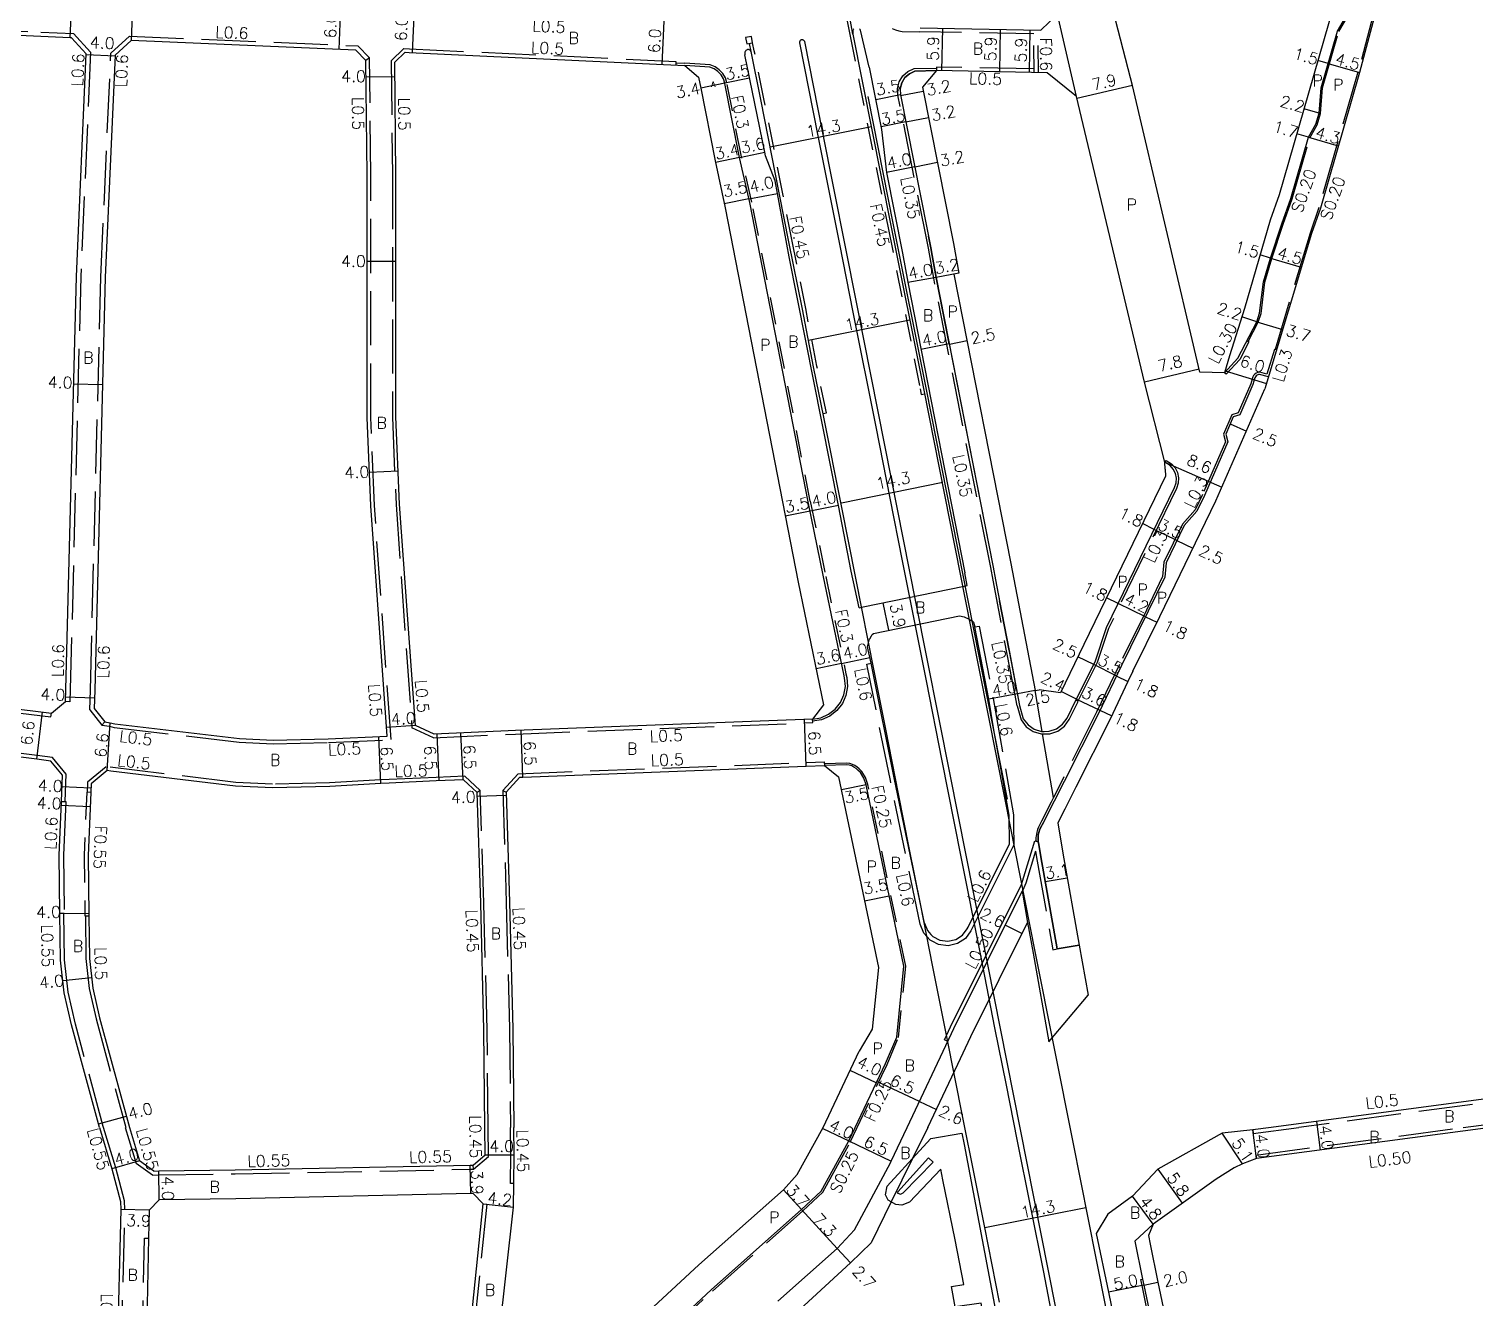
# Model space of a CAD drawing. Header units: metres. Extents: x -1600 to -800, y -109200 to -108599.
# Drawn here: x -1260 to -1059.8, y -108869.9 to -108694.3 of the extents above; entities that cross this region are included whole.
import ezdxf

# ---------------------------------------------------------------- set-up
doc = ezdxf.new("R2010")
doc.units = ezdxf.units.M
doc.header["$LTSCALE"] = 2.5
doc.linetypes.add('22320', pattern=[2.5, 1.5, -1])
doc.linetypes.add('22330', pattern=[4, 3, -1])
for name, color, linetype in [('2101000', 7, 'Continuous'), ('2101001', 1, 'Continuous'), ('2102000', 4, 'Continuous'), ('2102001', 191, 'Continuous'), ('2211000', 50, 'Continuous'), ('2213000', 3, 'Continuous'), ('2213001', 7, 'Continuous'), ('2226000', 40, 'Continuous'), ('2227000', 1, 'Continuous'), ('2232000', 120, '22320'), ('2233000', 120, '22330'), ('2233001', 7, 'Continuous'), ('2233300', 150, '22330'), ('2235000', 4, 'Continuous'), ('6131000', 11, 'Continuous'), ('9107000', 4, 'Continuous'), ('9201100', 215, 'Continuous'), ('9201101', 7, 'Continuous'), ('9201500', 222, 'Continuous'), ('9201501', 7, 'Continuous'), ('9202100', 82, 'Continuous'), ('9202101', 7, 'Continuous'), ('9202200', 82, 'Continuous'), ('9203500', 155, 'Continuous'), ('9203501', 7, 'Continuous')]:
    doc.layers.add(name, color=color, linetype=linetype)
doc.styles.add('Dm_Anotation', font='txt.shx', dxfattribs={"bigfont": 'pscdm.shx'})

msp = doc.modelspace()

# ---------------------------------------------------------------- linework, layer by layer
at = {"layer": '2101000'}
for points in [[(-1070.04, -108681.29), (-1073.4, -108691.31), (-1075.8, -108700.31), (-1081.2, -108719.05)], [(-1079.4, -108691.14), (-1086.92, -108717.22), (-1088.15, -108720.72), (-1091.7, -108732.94)], [(-1254.07, -108695.49), (-1254.26, -108695.48), (-1258.34, -108695.31), (-1297.61, -108693.51)], [(-1136.62, -108694.09), (-1119.9, -108694.42), (-1117.59, -108692.2), (-1117.58, -108691.6)], [(-1107.22, -108702.07), (-1107.47, -108701.03), (-1109.88, -108691.75)], [(-1254.93, -108787.38), (-1254.86, -108785.68), (-1253.41, -108728.51), (-1252.05, -108697.7), (-1254.07, -108695.49)], [(-1145.8, -108694.25), (-1145.84, -108694.31), (-1145.89, -108694.37), (-1145.92, -108694.45), (-1145.93, -108694.53), (-1145.94, -108694.6), (-1145.9, -108694.96), (-1140.64, -108721.46), (-1136.14, -108744.01), (-1129.58, -108777.19), (-1124.89, -108800.92), (-1120.67, -108822.19), (-1115.48, -108848.38), (-1112.29, -108864.4), (-1107.76, -108887.17)], [(-1143.66, -108699.54), (-1144.87, -108694.43), (-1144.92, -108694.34), (-1145, -108694.24)], [(-1214.71, -108697.19), (-1245.84, -108695.85), (-1248.05, -108697.87), (-1249.41, -108728.65), (-1250.87, -108785.81), (-1250.97, -108788.32)], [(-1213.32, -108698.62), (-1214.71, -108697.19)], [(-1209.32, -108698.87), (-1207.88, -108697.48)], [(-1207.88, -108697.48), (-1207.32, -108697.5), (-1169.19, -108699.31)], [(-1125.62, -108870.53), (-1127.67, -108860.18), (-1129.09, -108852.97), (-1130.7, -108844.95), (-1132.92, -108833.79), (-1134.85, -108824.07), (-1136.57, -108815.37), (-1138.11, -108807.64), (-1139.61, -108800.14), (-1141.37, -108791.21), (-1142.97, -108783.1), (-1145.5, -108770.29), (-1147.48, -108760.27), (-1149.94, -108748.01), (-1151.35, -108741.03), (-1152.9, -108733.04), (-1154.76, -108723.71), (-1156.06, -108717.17), (-1158.68, -108704.01), (-1160.01, -108697.4), (-1160.03, -108697.36), (-1160.05, -108697.32), (-1160.07, -108697.29), (-1160.11, -108697.25), (-1160.15, -108697.21), (-1160.21, -108697.17), (-1160.27, -108697.14), (-1160.35, -108697.12), (-1160.42, -108697.12), (-1160.5, -108697.12), (-1160.57, -108697.14), (-1160.66, -108697.18), (-1160.73, -108697.24), (-1160.8, -108697.32), (-1160.84, -108697.4), (-1160.87, -108697.5), (-1160.87, -108697.6), (-1160.88, -108697.84)], [(-1210.38, -108792.16), (-1212.65, -108760.27), (-1213.17, -108748.06), (-1213.17, -108714.48), (-1213.32, -108698.62)], [(-1206.48, -108790.67), (-1208.66, -108760.04), (-1209.17, -108747.97), (-1209.17, -108714.46), (-1209.32, -108698.87)], [(-1169.19, -108699.31), (-1167.29, -108700.93), (-1166.97, -108702.46), (-1165, -108712.52)], [(-1158, -108711.83), (-1158.1, -108711.32), (-1160.88, -108697.84)], [(-1143.66, -108699.54), (-1141.95, -108708.16)], [(-1134.35, -108700.03), (-1136.27, -108702.33)], [(-1105.56, -108743.16), (-1114.97, -108703.6), (-1119.02, -108700.34), (-1134.35, -108700.03)], [(-1136.27, -108702.33), (-1131.97, -108723.96), (-1131.24, -108728.06)], [(-1093.77, -108739.49), (-1094.48, -108741.85), (-1097.88, -108741.75), (-1107.22, -108702.07)], [(-1141.95, -108708.16), (-1141.27, -108714.11)], [(-1165, -108712.52), (-1163.61, -108719), (-1153.5, -108770.82), (-1149.96, -108787.82), (-1151.5, -108789.79)], [(-1154.74, -108725.82), (-1156.67, -108715.3), (-1158, -108711.83)], [(-1141.27, -108714.11), (-1139.04, -108725.29), (-1138.32, -108729.32)], [(-1081.2, -108719.05), (-1082.44, -108722.57), (-1088.88, -108744.09)], [(-1147.91, -108760.23), (-1154.74, -108725.82)], [(-1138.32, -108729.32), (-1130.41, -108769.53)], [(-1131.24, -108728.06), (-1131.92, -108728.2)], [(-1131.92, -108728.2), (-1124.03, -108768.28)], [(-1091.7, -108732.94), (-1093.77, -108739.49)], [(-1102.71, -108754.25), (-1105.56, -108743.16)], [(-1103.44, -108775.6), (-1095.66, -108759.57), (-1088.88, -108744.09)], [(-1102.67, -108755.22), (-1102.63, -108756.19), (-1113.94, -108779.47), (-1117.17, -108786.14), (-1120.15, -108785.75)], [(-1102.67, -108755.22), (-1102.71, -108754.25)], [(-1145.06, -108774.38), (-1146.15, -108769.34), (-1147.91, -108760.23)], [(-1130.08, -108771.31), (-1130.41, -108769.53)], [(-1124.03, -108768.28), (-1120.69, -108785.85), (-1120.15, -108785.75)], [(-1107.18, -108783.17), (-1103.44, -108775.6)], [(-1126.39, -108791.29), (-1127.08, -108787.04), (-1129.02, -108777.04)], [(-1143.25, -108782.76), (-1143.4, -108782.06), (-1143.89, -108779.79)], [(-1300.8, -108783.54), (-1256.87, -108788.96), (-1254.93, -108787.38)], [(-1140.14, -108798.18), (-1143.25, -108782.76)], [(-1107.18, -108783.17), (-1107.84, -108784.58)], [(-1107.84, -108784.58), (-1110.3, -108789.81)], [(-1250.97, -108788.32), (-1249.45, -108790.18)], [(-1255.48, -108801.19), (-1255.34, -108797.57), (-1256.97, -108795.6), (-1258.9, -108795.36), (-1300.3, -108790.15), (-1301.11, -108790.05)], [(-1249.45, -108790.18), (-1248.75, -108790.3), (-1248.07, -108790.46), (-1230.84, -108792.48), (-1226.18, -108792.7), (-1218.55, -108792.52), (-1210.38, -108792.16)], [(-1203.89, -108791.87), (-1206.48, -108790.67)], [(-1151.5, -108789.79), (-1192.63, -108791.37), (-1203.89, -108791.87)], [(-1110.3, -108789.81), (-1115.07, -108799.24), (-1116.59, -108802.25), (-1117.55, -108804.15)], [(-1248.62, -108796.99), (-1249.13, -108796.92), (-1251.38, -108798.76), (-1251.43, -108799.95), (-1251.78, -108808.69), (-1251.67, -108817.03)], [(-1199.84, -108798.19), (-1203.6, -108798.36), (-1210.09, -108798.65), (-1211.27, -108798.71), (-1218.33, -108799.12), (-1226.26, -108799.3), (-1231.38, -108799.06), (-1248.62, -108796.99)], [(-1192.03, -108797.85), (-1191.59, -108797.83), (-1152.37, -108796.33), (-1149.86, -108796.23)], [(-1149.86, -108796.23), (-1147.89, -108797.77), (-1142.39, -108824.19), (-1143.25, -108832.7), (-1145.03, -108835.78)], [(-1197.93, -108799.96), (-1199.84, -108798.19)], [(-1192.03, -108797.85), (-1193.93, -108799.9)], [(-1136.01, -108818.05), (-1140.14, -108798.18)], [(-1255.68, -108816.7), (-1255.78, -108808.63), (-1255.48, -108801.19)], [(-1196.85, -108846.33), (-1197.01, -108832.82), (-1197.44, -108815.27), (-1197.93, -108799.96)], [(-1193.93, -108799.9), (-1193.44, -108815.16), (-1193.01, -108832.72), (-1192.85, -108846.33)], [(-1117.55, -108804.15), (-1116.84, -108808.35), (-1114.58, -108821.08)], [(-1250.21, -108846.32), (-1254.08, -108832.14), (-1255.1, -108827.69), (-1255.6, -108823.18), (-1255.68, -108816.7)], [(-1251.67, -108817.03), (-1251.6, -108822.93), (-1251.15, -108827.03), (-1250.2, -108831.17), (-1246.07, -108846.32)], [(-1136.01, -108818.05), (-1135.59, -108819.08), (-1135.13, -108819.6)], [(-1150.01, -108846.33), (-1145.03, -108835.78)], [(-1135.53, -108846.33), (-1131.39, -108837.55)], [(-996.14, -108837.4), (-1041.64, -108840.62), (-1044.83, -108840.88), (-1050.09, -108841.29), (-1050.29, -108841.32), (-1087.99, -108846.33)], [(-1250.21, -108846.32), (-1248.5, -108852.05), (-1247.31, -108856.58), (-1247.24, -108857.68), (-1247.76, -108877.71), (-1247.8, -108879.3)], [(-1246.07, -108846.32), (-1244.65, -108850.97)], [(-1198.48, -108851.56), (-1196.8, -108850.14), (-1196.85, -108846.33)], [(-1195.86, -108884.05), (-1195.83, -108883.81), (-1192.91, -108857.34), (-1192.86, -108854.08), (-1192.8, -108850.1), (-1192.85, -108846.33)], [(-1195.86, -108884.05), (-1192.41, -108882.94), (-1183.25, -108879.62), (-1181.4, -108878.05), (-1180.56, -108877.3), (-1174.74, -108872.31), (-1167.25, -108865.36), (-1155.52, -108854.96), (-1153.62, -108852.82), (-1150.01, -108846.33)], [(-1135.53, -108846.33), (-1137.64, -108850.62)], [(-1087.99, -108846.33), (-1090.56, -108846.67), (-1094.81, -108847.14), (-1103.68, -108852.11), (-1107.21, -108855.86), (-1110.62, -108858.32)], [(-1057.65, -108846.33), (-1090.03, -108850.63), (-1091.97, -108851.38), (-1093.12, -108851.91), (-1095.61, -108853.48), (-1104.33, -108859.7)], [(-1242.7, -108852.37), (-1242, -108852.33), (-1231.41, -108852.21), (-1198.91, -108851.57), (-1198.48, -108851.56)], [(-1140.6, -108856.63), (-1143.39, -108862.28), (-1146.25, -108865.05), (-1158.54, -108876.35), (-1165.03, -108882.73), (-1168.07, -108885.6)], [(-1110.62, -108858.32), (-1112.22, -108861), (-1110.54, -108869.14), (-1105.91, -108891.64), (-1106.62, -108891.84)], [(-1104.97, -108861.27), (-1104.75, -108862.49), (-1103.68, -108867.74), (-1098.99, -108890.09)]]:
    msp.add_lwpolyline(points, dxfattribs=at)
at = {"layer": '2101000', "flags": 128}
for points in [[(-1114.58, -108821.08), (-1113.35, -108828.01)], [(-1242.7, -108852.37), (-1244.65, -108850.97)], [(-1104.33, -108859.7), (-1104.97, -108861.27)]]:
    msp.add_lwpolyline(points, dxfattribs=at)
at = {"layer": '2101000'}
msp.add_lwpolyline([(-1199.8, -108885.79), (-1199.81, -108883.41), (-1197.09, -108856.89), (-1198.49, -108855.46), (-1198.82, -108855.47), (-1231.34, -108856.21), (-1241.95, -108856.33), (-1243.34, -108857.77), (-1243.42, -108861.67), (-1243.76, -108877.8), (-1243.81, -108879.93), (-1240.8, -108880.41), (-1236.13, -108880.98), (-1227.68, -108882.1), (-1222.95, -108882.74), (-1203.13, -108885.34)], close=True, dxfattribs=at)
at = {"layer": '2101001'}
for points in [[(-1135.13, -108819.6), (-1134.85, -108819.91), (-1133.87, -108820.42), (-1132.76, -108820.56), (-1131.68, -108820.32), (-1130.75, -108819.71), (-1130.09, -108818.82), (-1129.97, -108818.58), (-1124.24, -108807.07), (-1124.29, -108803.1), (-1125.37, -108796.8), (-1126.39, -108791.29)], [(-1131.39, -108837.55), (-1129.6, -108833.75), (-1121.73, -108817.96), (-1120.98, -108822.21)], [(-1118.8, -108834.47), (-1113.35, -108828.01)], [(-1137.64, -108850.62), (-1140.6, -108856.63)]]:
    msp.add_lwpolyline(points, dxfattribs=at)
at = {"layer": '2101001', "flags": 128}
msp.add_lwpolyline([(-1120.98, -108822.21), (-1118.8, -108834.47)], dxfattribs=at)
at = {"layer": '2102000'}
for points in [[(-1130.49, -108771.39), (-1130.08, -108771.31)], [(-1145.06, -108774.38), (-1144.5, -108774.27)], [(-1129.52, -108776.13), (-1129.38, -108776.2), (-1129.23, -108776.39), (-1129.02, -108777.04)], [(-1143.89, -108779.79), (-1143.6, -108778.7), (-1143.59, -108778.69)]]:
    msp.add_lwpolyline(points, dxfattribs=at)
at = {"layer": '2102001'}
for points in [[(-1144.5, -108774.27), (-1130.49, -108771.39)], [(-1143.04, -108777.95), (-1131.16, -108775.51)], [(-1131.16, -108775.51), (-1130.49, -108775.64), (-1129.83, -108775.97), (-1129.52, -108776.13)], [(-1143.59, -108778.69), (-1143.36, -108778.28), (-1143.25, -108778.07), (-1143.04, -108777.95)]]:
    msp.add_lwpolyline(points, dxfattribs=at)
at = {"layer": '2211000'}
for points in [[(-1128.16, -108870.65), (-1131.74, -108871.18), (-1132.26, -108868.35), (-1130.57, -108868.07), (-1131.76, -108861.87), (-1133.44, -108853.58), (-1133.74, -108852.09), (-1138.08, -108856.65), (-1139.15, -108857.1), (-1139.97, -108856.97), (-1141.01, -108856.41), (-1141.41, -108855.64), (-1141.15, -108854.47), (-1136.69, -108849.58), (-1135.13, -108847.85), (-1130.85, -108847.13), (-1130.52, -108848.69), (-1126.45, -108870.18), (-1123.43, -108886.44), (-1125.43, -108886.8)], [(-1134.78, -108851.11), (-1135.44, -108850.52), (-1139.68, -108855.23), (-1139.79, -108855.37), (-1139.48, -108855.52), (-1139.33, -108855.55), (-1138.94, -108855.39)]]:
    msp.add_lwpolyline(points, close=True, dxfattribs=at)
at = {"layer": '2213000'}
for points in [[(-1094.48, -108741.85), (-1092.62, -108739.83), (-1089.98, -108734.79), (-1089.61, -108733.6), (-1089.07, -108729.26), (-1088.11, -108725.97), (-1086.53, -108721.23), (-1085.3, -108717.74), (-1082.85, -108709.23), (-1081.81, -108707.43), (-1081.38, -108705.93), (-1081.08, -108702.39), (-1078.83, -108694.55), (-1077.2, -108691.8)], [(-1151.5, -108789.79), (-1150.35, -108789.6), (-1149.27, -108789.13), (-1148.35, -108788.42), (-1147.63, -108787.49), (-1147.16, -108786.42), (-1146.96, -108785.27), (-1147.06, -108784.1), (-1147.17, -108783.57), (-1149.97, -108770.11), (-1152.1, -108759.71), (-1160.19, -108718.3), (-1161.63, -108712.05), (-1161.68, -108711.81), (-1163.64, -108701.79), (-1163.65, -108701.76), (-1163.84, -108701.15), (-1164.17, -108700.6), (-1164.61, -108700.14), (-1165.13, -108699.78), (-1165.73, -108699.54), (-1169.19, -108699.31)], [(-1088.39, -108742.44), (-1089.61, -108742.1), (-1089.78, -108742.11), (-1089.94, -108742.17), (-1090.08, -108742.27), (-1090.18, -108742.41), (-1090.25, -108742.56), (-1090.53, -108743.49), (-1092.36, -108747.66), (-1093.25, -108747.95), (-1094.3, -108750.37), (-1094, -108751.42), (-1097.25, -108758.84), (-1098.3, -108761.01), (-1100.04, -108762.99), (-1102.55, -108768.16), (-1102.75, -108770.17), (-1105.02, -108774.84), (-1108.75, -108782.39), (-1111.91, -108789), (-1116.68, -108798.42), (-1118.06, -108801.16), (-1118.2, -108801.43), (-1119.54, -108804.09), (-1119.93, -108804.87), (-1120.07, -108805.18), (-1120.18, -108805.51), (-1120.25, -108805.84), (-1120.28, -108806.19), (-1120.28, -108806.53), (-1120.25, -108806.79), (-1120.24, -108806.87), (-1119.89, -108808.88), (-1117.63, -108821.62), (-1114.58, -108821.08)], [(-1115.04, -108787.2), (-1112.37, -108781.85), (-1110.81, -108777.14), (-1101.38, -108757.73), (-1101.17, -108757.1), (-1101.13, -108756.43), (-1101.26, -108755.78), (-1101.56, -108755.19), (-1102, -108754.69), (-1102.71, -108754.25)], [(-1145.77, -108796.44), (-1146.08, -108796.29), (-1146.41, -108796.19), (-1146.75, -108796.13), (-1149.86, -108796.23)], [(-1145.22, -108796.85), (-1145.48, -108796.63), (-1145.77, -108796.44)], [(-1145.59, -108846.33), (-1141.42, -108837.48), (-1139.84, -108833.81), (-1138.85, -108824), (-1144.08, -108798.88), (-1144.38, -108797.99), (-1144.88, -108797.19), (-1145.22, -108796.85)], [(-1138.4, -108846.33), (-1132.27, -108833.32)], [(-1156.31, -108870.36), (-1148.09, -108863.07), (-1145.67, -108860.5), (-1140.73, -108851.24), (-1140.61, -108851), (-1138.4, -108846.33)], [(-1150.29, -108855.13), (-1146.51, -108848.27), (-1145.59, -108846.33)], [(-1104.33, -108859.7), (-1106.87, -108862.08), (-1105.81, -108867.32), (-1105.64, -108868.15), (-1100.89, -108890.74), (-1100.14, -108894.31), (-1099.88, -108894.82), (-1099.59, -108895.23), (-1099.18, -108895.57), (-1098.49, -108895.92), (-1097.48, -108896.25), (-1096.51, -108896.46), (-1096, -108896.52), (-1095.12, -108896.41), (-1094, -108896.28)]]:
    msp.add_lwpolyline(points, dxfattribs=at)
at = {"layer": '2213001'}
for points in [[(-1132.27, -108833.32), (-1131.94, -108832.62), (-1122.48, -108813.63)], [(-1122.48, -108813.63), (-1121.73, -108817.96)]]:
    msp.add_lwpolyline(points, dxfattribs=at)
at = {"layer": '2226000'}
msp.add_lwpolyline([(-1110.75, -108906.91), (-1120.85, -108855.92), (-1125.46, -108832.63), (-1128.07, -108819.58), (-1132.45, -108797.46), (-1137.21, -108773.55), (-1141.46, -108752.13), (-1145.38, -108732.31), (-1150.13, -108708.4), (-1152.59, -108696), (-1152.61, -108695.96), (-1152.64, -108695.91), (-1152.69, -108695.86), (-1152.73, -108695.82), (-1152.78, -108695.8), (-1152.83, -108695.77), (-1152.9, -108695.76), (-1152.95, -108695.76), (-1153, -108695.76), (-1153.06, -108695.78), (-1153.1, -108695.8), (-1153.15, -108695.83), (-1153.21, -108695.88), (-1153.21, -108695.88), (-1153.25, -108695.93), (-1153.28, -108695.99), (-1153.3, -108696.05), (-1153.3, -108696.12), (-1153.3, -108696.17), (-1150.75, -108709.04), (-1147.77, -108724.05), (-1145.91, -108733.47), (-1142.74, -108749.35), (-1140.79, -108759.21), (-1139.09, -108767.9), (-1135.78, -108784.52), (-1133.59, -108795.56), (-1131, -108808.65), (-1128.24, -108822.53), (-1126.3, -108832.54), (-1124.68, -108840.48), (-1123.21, -108847.99), (-1121.32, -108857.4), (-1119.54, -108866.38), (-1118.14, -108873.59)], dxfattribs=at)
at = {"layer": '2227000'}
for points in [[(-1139.37, -108702.53), (-1139.16, -108701.72), (-1138.73, -108701), (-1138.1, -108700.45), (-1137.34, -108700.1), (-1134.35, -108700.03)], [(-1135.62, -108722.01), (-1135.11, -108724.55), (-1134.92, -108725.61)], [(-1132.57, -108737.87), (-1134.37, -108728.68), (-1134.92, -108725.61), (-1135.11, -108724.55), (-1135.43, -108722.96)], [(-1124.29, -108780.29), (-1125.6, -108773.43)], [(-1182.31, -108883.51), (-1179.01, -108880.88), (-1178.09, -108880.06), (-1172.27, -108875.06), (-1165.54, -108868.8), (-1153.02, -108857.69), (-1150.29, -108855.13)]]:
    msp.add_lwpolyline(points, dxfattribs=at)
at = {"layer": '2232000'}
for points in [[(-1145.9, -108694.96), (-1146.39, -108692.4), (-1146.84, -108692.49), (-1146.35, -108695.05), (-1141.09, -108721.55), (-1136.59, -108744.1), (-1136.44, -108744.85), (-1135.99, -108744.77)], [(-1120.84, -108700.3), (-1120.89, -108694.4)], [(-1120.24, -108700.32), (-1120.29, -108694.41)], [(-1160.01, -108697.4), (-1160.25, -108696.27)], [(-1150.04, -108747.5), (-1149.59, -108747.41), (-1150.9, -108740.94), (-1152.45, -108732.96), (-1154.31, -108723.62), (-1155.61, -108717.08), (-1158.23, -108703.92), (-1159.56, -108697.31), (-1159.79, -108696.18)], [(-1170.42, -108698.95), (-1169.17, -108699.01)], [(-1151.81, -108759.65), (-1159.89, -108718.24), (-1161.33, -108711.98), (-1161.38, -108711.75), (-1163.35, -108701.73), (-1163.35, -108701.7), (-1163.57, -108701.03), (-1163.93, -108700.42), (-1164.41, -108699.91), (-1164.99, -108699.51), (-1165.66, -108699.25), (-1169.17, -108699.01)], [(-1151.81, -108759.65), (-1149.68, -108770.05), (-1146.87, -108783.51), (-1146.76, -108784.06), (-1146.66, -108785.28), (-1146.87, -108786.51), (-1147.37, -108787.65), (-1148.14, -108788.63), (-1149.12, -108789.39), (-1150.26, -108789.89), (-1151.49, -108790.09)], [(-1145.66, -108796.21), (-1145.99, -108796.06), (-1146.35, -108795.95), (-1146.73, -108795.88), (-1149.87, -108795.98)], [(-1141.19, -108837.59), (-1139.6, -108833.87), (-1138.6, -108823.99), (-1143.84, -108798.83), (-1144.15, -108797.88), (-1144.68, -108797.03), (-1145.04, -108796.68), (-1145.33, -108796.43), (-1145.66, -108796.21)], [(-1251.43, -108799.95), (-1251.98, -108799.93), (-1252.33, -108808.68), (-1252.22, -108817.04), (-1251.67, -108817.03)], [(-1145.31, -108846.33), (-1141.19, -108837.59)]]:
    msp.add_lwpolyline(points, dxfattribs=at)
at = {"layer": '2233000'}
for points in [[(-1297.58, -108692.91), (-1258.31, -108694.71), (-1253.79, -108694.9)], [(-1253.79, -108694.9), (-1251.44, -108697.48), (-1252.81, -108728.53), (-1254.26, -108785.7), (-1254.33, -108787.41), (-1254.93, -108787.38)], [(-1251.57, -108788.53), (-1251.47, -108785.79), (-1250.01, -108728.63), (-1248.64, -108697.6), (-1246.06, -108695.24), (-1214.44, -108696.6), (-1212.82, -108698.27), (-1213.32, -108698.62)], [(-1140.49, -108694.2), (-1140.01, -108694.39), (-1139.56, -108694.54), (-1139.09, -108694.63), (-1136.64, -108694.64)], [(-1120.88, -108694.95), (-1136.64, -108694.64)], [(-1209.82, -108698.66), (-1208.07, -108696.97)], [(-1208.07, -108696.97), (-1207.29, -108697.01), (-1170.41, -108698.75), (-1170.43, -108699.25)], [(-1209.85, -108792.64), (-1212.15, -108760.24), (-1212.67, -108748.05), (-1212.67, -108714.48), (-1212.82, -108698.27)], [(-1209.82, -108698.66), (-1209.67, -108714.47), (-1209.67, -108747.99), (-1209.16, -108760.07), (-1206.96, -108791)], [(-1120.84, -108699.8), (-1134.35, -108699.53), (-1134.35, -108700.03)], [(-1134.72, -108728.75), (-1135.46, -108724.61), (-1139.67, -108703.44), (-1139.72, -108702.49), (-1139.49, -108701.58), (-1139, -108700.77), (-1138.29, -108700.15), (-1137.42, -108699.75), (-1134.35, -108699.68)], [(-1123.18, -108787.97), (-1123.51, -108786.27), (-1126.49, -108770.58), (-1126.83, -108768.83), (-1134.72, -108728.75)], [(-1091.36, -108737.42), (-1091.09, -108737.56), (-1092.37, -108740.01), (-1094.26, -108742.05), (-1094.48, -108741.85)], [(-1087.27, -108738.7), (-1087.56, -108738.62), (-1088.59, -108742.07), (-1089.58, -108741.79), (-1089.85, -108741.82), (-1090.08, -108741.91), (-1090.28, -108742.05), (-1090.44, -108742.25), (-1090.53, -108742.44), (-1090.81, -108743.38), (-1092.58, -108747.41), (-1093.47, -108747.7), (-1094.62, -108750.34), (-1094.32, -108751.4), (-1097.52, -108758.71), (-1098.55, -108760.84), (-1100.3, -108762.83), (-1102.85, -108768.07), (-1103.04, -108770.08), (-1105.29, -108774.7), (-1109.02, -108782.26), (-1112.18, -108788.86), (-1116.95, -108798.29), (-1118.15, -108800.67), (-1118.47, -108801.3), (-1119.81, -108803.95), (-1120.2, -108804.74), (-1120.35, -108805.07), (-1120.47, -108805.43), (-1120.56, -108805.99), (-1120.58, -108806.17), (-1120.58, -108806.55), (-1120.56, -108806.69)], [(-1102.71, -108754.25), (-1102.56, -108753.99), (-1101.8, -108754.46), (-1101.31, -108755.02), (-1100.97, -108755.68), (-1100.83, -108756.41), (-1100.87, -108757.16), (-1101.11, -108757.86), (-1110.53, -108777.26), (-1112.1, -108781.98), (-1114.77, -108787.33)], [(-1129.02, -108777.04), (-1128.43, -108776.93), (-1126.49, -108786.93), (-1124.78, -108796.69), (-1123.69, -108803.05), (-1123.68, -108804.43)], [(-1140.73, -108798.3), (-1143.98, -108782.18), (-1143.4, -108782.06)], [(-1300.86, -108784.03), (-1256.94, -108789.5), (-1256.87, -108788.96)], [(-1115.98, -108789.85), (-1114.73, -108787.36), (-1115.04, -108787.2)], [(-1254.98, -108801.21), (-1254.83, -108797.4), (-1256.72, -108795.13), (-1258.84, -108794.86), (-1301.04, -108789.55)], [(-1251.57, -108788.53), (-1249.87, -108790.62), (-1249.45, -108790.18)], [(-1123.18, -108787.97), (-1122.64, -108789.92), (-1121.92, -108790.86), (-1120.96, -108791.52), (-1119.84, -108791.86), (-1118.67, -108791.84), (-1117.56, -108791.46), (-1116.62, -108790.76), (-1115.98, -108789.85)], [(-1249.87, -108790.62), (-1248.84, -108790.79), (-1248.16, -108790.95), (-1230.88, -108792.98), (-1226.18, -108793.2), (-1218.53, -108793.02), (-1209.85, -108792.64)], [(-1203.99, -108792.37), (-1206.96, -108791)], [(-1203.99, -108792.37), (-1192.61, -108791.87), (-1151.48, -108790.29), (-1151.5, -108789.79)], [(-1199.65, -108797.69), (-1203.62, -108797.86), (-1210.12, -108798.15), (-1211.3, -108798.21), (-1218.35, -108798.62), (-1226.25, -108798.8), (-1231.34, -108798.57), (-1249.28, -108796.4), (-1251.87, -108798.51)], [(-1199.65, -108797.69), (-1197.49, -108799.69), (-1197.93, -108799.96)], [(-1192.26, -108797.36), (-1194.39, -108799.66), (-1193.93, -108799.9)], [(-1192.26, -108797.36), (-1149.88, -108795.73), (-1149.86, -108796.23)], [(-1251.87, -108798.51), (-1251.93, -108799.93)], [(-1196.4, -108846.33), (-1196.56, -108832.81), (-1196.99, -108815.26), (-1197.49, -108799.69)], [(-1194.39, -108799.66), (-1193.89, -108815.17), (-1193.46, -108832.73), (-1193.3, -108846.33)], [(-1136.59, -108818.18), (-1140.73, -108798.3)], [(-1255.48, -108801.19), (-1254.88, -108801.21), (-1255.18, -108808.64), (-1255.08, -108816.7), (-1255.68, -108816.7)], [(-1122.57, -108812.69), (-1120.73, -108806.64)], [(-1120.73, -108806.64), (-1120.25, -108806.79)], [(-1120.64, -108808.07), (-1121.99, -108812.51)], [(-1120.64, -108808.07), (-1120.48, -108808.98), (-1118.22, -108821.72), (-1117.63, -108821.62)], [(-1121.99, -108812.51), (-1122.09, -108812.83), (-1122.4, -108813.47)], [(-1249.64, -108846.32), (-1249.68, -108846.18), (-1253.55, -108832.01), (-1254.56, -108827.6), (-1255.05, -108823.14), (-1255.13, -108816.7)], [(-1252.17, -108817.04), (-1252.1, -108822.96), (-1251.64, -108827.11), (-1250.69, -108831.29), (-1246.58, -108846.32)], [(-1134.93, -108820.54), (-1135.22, -108820.39), (-1136.11, -108819.41), (-1136.59, -108818.18)], [(-1132.79, -108834.43), (-1133.25, -108834.22), (-1132.96, -108833.61)], [(-1044.79, -108841.38), (-1050.04, -108841.79), (-1050.22, -108841.81), (-1084.2, -108846.33)], [(-1061.44, -108846.33), (-1049.76, -108844.78), (-1048.81, -108844.7), (-1048.77, -108845.2)], [(-1247.8, -108879.3), (-1247.25, -108879.39), (-1247.21, -108877.73), (-1246.69, -108857.67), (-1246.77, -108856.49), (-1247.97, -108851.91), (-1249.64, -108846.32)], [(-1246.64, -108846.32), (-1245.13, -108851.31)], [(-1198.43, -108852.11), (-1196.35, -108850.35), (-1196.4, -108846.33)], [(-1192.86, -108854.08), (-1193.31, -108854.07), (-1193.25, -108850.1), (-1193.3, -108846.33)], [(-1090.49, -108847.16), (-1084.2, -108846.33)], [(-1090.15, -108850.15), (-1061.44, -108846.33)], [(-1242.86, -108852.93), (-1241.98, -108852.88), (-1231.41, -108852.76), (-1198.9, -108852.12), (-1198.43, -108852.11), (-1198.48, -108851.56)], [(-1197.09, -108856.89), (-1196.59, -108856.94), (-1199.31, -108883.43), (-1199.3, -108885.57), (-1199.8, -108885.79)], [(-1243.81, -108879.93), (-1244.36, -108879.92), (-1244.31, -108877.78), (-1243.97, -108861.66), (-1243.42, -108861.67)]]:
    msp.add_lwpolyline(points, dxfattribs=at)
at = {"layer": '2233000', "flags": 128}
for points in [[(-1090.56, -108846.67), (-1090.49, -108847.16)], [(-1242.86, -108852.93), (-1245.13, -108851.31)], [(-1090.15, -108850.15), (-1090.03, -108850.63)]]:
    msp.add_lwpolyline(points, dxfattribs=at)
at = {"layer": '2233001'}
for points in [[(-1123.68, -108804.43), (-1123.64, -108807.21), (-1129.44, -108818.85), (-1129.58, -108819.13), (-1130.34, -108820.15), (-1131.44, -108820.88), (-1132.74, -108821.17), (-1134.05, -108821), (-1134.93, -108820.54)], [(-1132.96, -108833.61), (-1132.39, -108832.4), (-1122.57, -108812.69)]]:
    msp.add_lwpolyline(points, dxfattribs=at)
at = {"layer": '2233001', "flags": 128}
msp.add_lwpolyline([(-1122.4, -108813.47), (-1122.48, -108813.63)], dxfattribs=at)
at = {"layer": '2233300'}
for points in [[(-1068.3, -108674.38), (-1068.49, -108674.33), (-1070.23, -108681.23), (-1073.59, -108691.25), (-1075.99, -108700.25), (-1081.39, -108718.99), (-1082.63, -108722.51), (-1087.46, -108738.65)], [(-1091.18, -108737.51), (-1089.79, -108734.86), (-1089.41, -108733.65), (-1088.88, -108729.31), (-1087.92, -108726.03), (-1086.34, -108721.3), (-1085.11, -108717.8), (-1082.66, -108709.31), (-1081.62, -108707.51), (-1081.18, -108705.97), (-1080.89, -108702.42), (-1078.64, -108694.63), (-1077.02, -108691.88)], [(-1190.88, -108886.86), (-1190.8, -108887.09), (-1185, -108884.91), (-1182.18, -108883.73), (-1178.85, -108881.07), (-1177.93, -108880.24), (-1172.11, -108875.25), (-1165.37, -108868.98), (-1152.85, -108857.87), (-1150.09, -108855.29), (-1146.29, -108848.38), (-1145.36, -108846.43), (-1145.31, -108846.33)], [(-1100.14, -108894.31), (-1100.37, -108894.4), (-1101.14, -108890.79), (-1105.88, -108868.2), (-1106.05, -108867.37), (-1105.81, -108867.32)]]:
    msp.add_lwpolyline(points, dxfattribs=at)
at = {"layer": '2235000'}
msp.add_lwpolyline([(-1159.96, -108695.29), (-1160.77, -108695.45), (-1160.59, -108696.34), (-1159.79, -108696.18)], close=True, dxfattribs=at)
at = {"layer": '6131000'}
msp.add_lwpolyline([(-1124.52, -108800.88), (-1129.22, -108777.12), (-1135.77, -108743.94), (-1140.28, -108721.39), (-1143.81, -108703.59)], dxfattribs=at)
at = {"layer": '9107000'}
for points in [[(-1134.35, -108700.03), (-1137.34, -108700.1), (-1138.1, -108700.45), (-1138.73, -108701), (-1139.16, -108701.72), (-1139.37, -108702.53), (-1139.33, -108703.37), (-1135.62, -108722.01), (-1135.11, -108724.55), (-1134.92, -108725.61), (-1134.37, -108728.68), (-1126.48, -108768.76), (-1126.15, -108770.52), (-1125.6, -108773.43), (-1124.29, -108780.29), (-1122.84, -108787.91), (-1122.32, -108789.76), (-1121.67, -108790.6), (-1120.8, -108791.2), (-1119.79, -108791.51), (-1119.71, -108791.51)], [(-1116.26, -108789.65), (-1115.04, -108787.2)], [(-1122.84, -108787.91), (-1122.32, -108789.76), (-1121.67, -108790.6), (-1120.8, -108791.2), (-1119.79, -108791.51), (-1119.71, -108791.51), (-1119.43, -108791.5)], [(-1119.43, -108791.5), (-1118.73, -108791.49), (-1117.73, -108791.15), (-1116.88, -108790.51), (-1116.26, -108789.65)]]:
    msp.add_lwpolyline(points, dxfattribs=at)
at = {"layer": '9201100'}
for points in [[(-1254.26, -108695.48), (-1254, -108689.49)], [(-1245.79, -108695.85), (-1245.53, -108689.85)], [(-1217.04, -108697.09), (-1216.79, -108691.09)], [(-1206.88, -108697.53), (-1206.6, -108691.53)], [(-1172.34, -108699.16), (-1172.06, -108693.17)], [(-1133.52, -108694.15), (-1133.64, -108700.05)], [(-1125.51, -108694.31), (-1125.63, -108700.21)], [(-1121.41, -108694.39), (-1121.52, -108700.29)], [(-1252.05, -108697.79), (-1248.05, -108697.97)], [(-1080.13, -108699.06), (-1081.57, -108698.65)], [(-1080.13, -108699.06), (-1075.8, -108700.31)], [(-1213.3, -108700.89), (-1209.3, -108700.86)], [(-1160.22, -108701.06), (-1163.65, -108701.76)], [(-1163.65, -108701.76), (-1166.98, -108702.45)], [(-1139.32, -108703.4), (-1142.76, -108704.08)], [(-1139.31, -108703.49), (-1136.17, -108702.86)], [(-1107.22, -108702.07), (-1114.9, -108703.89)], [(-1081.38, -108705.93), (-1083.49, -108705.32)], [(-1138.58, -108707.13), (-1142.01, -108707.81)], [(-1138.58, -108707.13), (-1135.44, -108706.5)], [(-1082.85, -108709.23), (-1084.48, -108708.76)], [(-1082.85, -108709.23), (-1078.72, -108710.42)], [(-1161.63, -108712.05), (-1158.1, -108711.32)], [(-1161.63, -108712.05), (-1164.95, -108712.76)], [(-1137.35, -108713.33), (-1141.27, -108714.11)], [(-1137.35, -108713.33), (-1134.21, -108712.71)], [(-1160.3, -108717.76), (-1156.35, -108717.03)], [(-1160.3, -108717.76), (-1163.72, -108718.49)], [(-1088.11, -108725.97), (-1089.55, -108725.55)], [(-1209.17, -108726.47), (-1213.17, -108726.47)], [(-1088.11, -108725.97), (-1083.84, -108727.25)], [(-1134.37, -108728.68), (-1138.31, -108729.38)], [(-1131.24, -108728.06), (-1134.37, -108728.68)], [(-1089.98, -108734.79), (-1092.08, -108734.13)], [(-1089.98, -108734.79), (-1086.42, -108735.85)], [(-1132.56, -108737.88), (-1130.11, -108737.4)], [(-1132.57, -108737.87), (-1136.49, -108738.64)], [(-1097.97, -108741.35), (-1105.56, -108743.16)], [(-1094.4, -108741.6), (-1088.65, -108743.32)], [(-1253.79, -108743.39), (-1249.79, -108743.49)], [(-1093.68, -108748.93), (-1091.43, -108749.92)], [(-1208.85, -108755.49), (-1212.85, -108755.66)], [(-1102.71, -108754.25), (-1094.84, -108757.69)], [(-1147.47, -108759.86), (-1133.46, -108757)], [(-1151.85, -108761.02), (-1155.28, -108761.69)], [(-1147.91, -108760.23), (-1151.85, -108761.02)], [(-1104.2, -108763.53), (-1105.81, -108762.74)], [(-1101.05, -108765.06), (-1104.2, -108763.53)], [(-1101.05, -108765.06), (-1098.84, -108766.13)], [(-1109.18, -108773.78), (-1110.79, -108772.99)], [(-1105.4, -108775.62), (-1109.18, -108773.78)], [(-1105.4, -108775.62), (-1103.83, -108776.39)], [(-1147.48, -108782.09), (-1143.58, -108781.25)], [(-1112.58, -108782.26), (-1114.78, -108781.2)], [(-1147.48, -108782.09), (-1151, -108782.83)], [(-1109.45, -108783.83), (-1112.58, -108782.26)], [(-1109.45, -108783.83), (-1107.84, -108784.58)], [(-1254.9, -108786.7), (-1250.91, -108786.86)], [(-1123.14, -108786.32), (-1127.08, -108787.04)], [(-1120.69, -108785.85), (-1123.14, -108786.32)], [(-1114.96, -108787.03), (-1117.1, -108785.99)], [(-1114.96, -108787.03), (-1111.71, -108788.58)], [(-1258.9, -108795.36), (-1258.09, -108788.81)], [(-1111.71, -108788.58), (-1110.09, -108789.35)], [(-1249.13, -108796.92), (-1248.75, -108790.3)], [(-1206.48, -108790.67), (-1210.47, -108790.95)], [(-1191.59, -108797.83), (-1191.84, -108791.34)], [(-1152.37, -108796.33), (-1152.62, -108789.83)], [(-1211.27, -108798.71), (-1211.56, -108792.21)], [(-1203.17, -108798.34), (-1203.46, -108791.85)], [(-1199.88, -108798.2), (-1200.17, -108791.7)], [(-1255.4, -108799.13), (-1251.4, -108799.29)], [(-1144.08, -108798.88), (-1147.51, -108799.6)], [(-1193.92, -108800.38), (-1197.91, -108800.51)], [(-1255.5, -108801.72), (-1251.51, -108801.88)], [(-1119.29, -108812.3), (-1116.23, -108811.76)], [(-1140.87, -108814.31), (-1144.3, -108815.02)], [(-1255.68, -108816.7), (-1251.68, -108816.65)], [(-1255.29, -108825.99), (-1251.31, -108825.55)], [(-1142.67, -108840.15), (-1146.29, -108838.44)], [(-1136.71, -108842.73), (-1142.59, -108839.96)], [(-1136.71, -108842.73), (-1134.35, -108843.84)], [(-1250.35, -108845.82), (-1246.49, -108844.77)], [(-1081.17, -108849.46), (-1081.7, -108845.49)], [(-1150.09, -108846.48), (-1146.48, -108848.2)], [(-1090.03, -108850.63), (-1090.56, -108846.67)], [(-1146.48, -108848.2), (-1140.61, -108851)], [(-1198.82, -108855.47), (-1198.91, -108851.57)], [(-1196.8, -108850.14), (-1192.8, -108850.1)], [(-1241.95, -108856.33), (-1242, -108852.33)], [(-1153.02, -108857.69), (-1155.52, -108854.96)], [(-1243.34, -108857.77), (-1247.24, -108857.68)], [(-1197.09, -108856.89), (-1192.91, -108857.34)], [(-1153.02, -108857.69), (-1148.09, -108863.07)], [(-1148.09, -108863.07), (-1146.25, -108865.05)], [(-1105.64, -108868.15), (-1103.68, -108867.74)], [(-1105.64, -108868.15), (-1110.54, -108869.14)]]:
    msp.add_lwpolyline(points, dxfattribs=at)
at = {"layer": '9201100', "flags": 128}
for points in [[(-1157.38, -108710.56), (-1143.36, -108707.78)], [(-1152.06, -108737.34), (-1138.03, -108734.54)], [(-1091.97, -108851.38), (-1094.81, -108847.14)], [(-1244.65, -108850.97), (-1248.5, -108852.05)], [(-1103.68, -108852.11), (-1100.31, -108856.83)], [(-1127.67, -108860.18), (-1113.68, -108857.4)], [(-1104.33, -108859.7), (-1107.21, -108855.86)]]:
    msp.add_lwpolyline(points, dxfattribs=at)
at = {"layer": '9201101'}
for points in [[(-1140.92, -108777.51), (-1141.7, -108773.69)], [(-1124.81, -108818.31), (-1122.48, -108819.47)]]:
    msp.add_lwpolyline(points, dxfattribs=at)
at = {"layer": '9202200'}
for points in [[(-1114.97, -108703.6), (-1117.59, -108692.2)], [(-1151.5, -108789.79), (-1150.35, -108789.6), (-1149.27, -108789.13), (-1148.35, -108788.42), (-1147.63, -108787.49), (-1147.16, -108786.42), (-1146.96, -108785.27), (-1147.06, -108784.1), (-1147.17, -108783.57), (-1149.97, -108770.11), (-1152.1, -108759.71), (-1160.19, -108718.3), (-1161.63, -108712.05), (-1161.68, -108711.81), (-1163.64, -108701.79), (-1163.65, -108701.76), (-1163.84, -108701.15), (-1164.17, -108700.6), (-1164.61, -108700.14), (-1165.13, -108699.78), (-1165.73, -108699.54), (-1169.19, -108699.31)], [(-1134.35, -108700.03), (-1137.34, -108700.1), (-1138.1, -108700.45), (-1138.73, -108701), (-1139.16, -108701.72), (-1139.37, -108702.53), (-1139.33, -108703.37), (-1135.62, -108722.01), (-1135.43, -108722.96), (-1135.11, -108724.55), (-1134.92, -108725.61), (-1134.37, -108728.68), (-1132.57, -108737.87), (-1126.48, -108768.76), (-1126.15, -108770.52), (-1122.84, -108787.91)], [(-1119.72, -108791.51), (-1120.69, -108785.85)], [(-1118.15, -108800.67), (-1119.66, -108791.86)], [(-1114.58, -108821.08), (-1117.63, -108821.62), (-1119.89, -108808.88), (-1120.24, -108806.87), (-1120.25, -108806.79), (-1120.28, -108806.53), (-1120.28, -108806.19), (-1120.25, -108805.84), (-1120.18, -108805.51), (-1120.07, -108805.18), (-1119.93, -108804.87), (-1119.54, -108804.09), (-1118.2, -108801.43), (-1118.06, -108801.16)]]:
    msp.add_lwpolyline(points, dxfattribs=at)

# ---------------------------------------------------------------- texts
at = {"layer": '9201500', "style": 'Dm_Anotation'}
for s, rotation, p in [('6.0', 87.5355, (-1217.48, -108695.59)), ('6.0', 87.2925, (-1207.7, -108695.99)), ('4.0', 357.4707, (-1251.57, -108696.91)), ('6.0', 87.2925, (-1172.65, -108697.66)), ('5.9', 88.8531, (-1134.05, -108698.69)), ('5.9', 88.8531, (-1126.08, -108698.76)), ('5.9', 88.8531, (-1121.89, -108698.91)), ('1.5', 343.9313, (-1085.05, -108698.34)), ('3.5', 11.6486, (-1163.41, -108701.36)), ('4.5', 343.9313, (-1079.28, -108699.08)), ('4.0', 0.5318, (-1216.76, -108701.63)), ('3.5', 11.2649, (-1142.59, -108703.5)), ('3.2', 11.2649, (-1135.58, -108703.53)), ('7.9', 13.3909, (-1112.63, -108702.81)), ('3.4', 11.6486, (-1170.27, -108703.89)), ('2.2', 343.9313, (-1086.93, -108704.94)), ('3.5', 11.2649, (-1141.89, -108707.61)), ('3.2', 11.2649, (-1134.91, -108707.04)), ('14.3', 11.2176, (-1152.18, -108709.28)), ('1.7', 343.9313, (-1087.88, -108708.44)), ('3.6', 11.6486, (-1161.29, -108711.52)), ('4.3', 343.9313, (-1082.03, -108709.28)), ('3.4', 12.0741, (-1164.84, -108712.37)), ('4.0', 11.2649, (-1141.02, -108713.65)), ('3.2', 11.2649, (-1133.7, -108713.31)), ('3.5', 12.0741, (-1163.73, -108717.57)), ('4.0', 12.967, (-1160.05, -108716.95)), ('4.0', 359.9989, (-1216.77, -108727.21)), ('1.5', 343.7746, (-1093.22, -108725.07)), ('4.5', 343.3246, (-1087.28, -108725.95)), ('4.0', 11.1357, (-1138.08, -108728.94)), ('3.2', 10.1057, (-1134.46, -108728.2)), ('14.3', 11.3037, (-1146.86, -108736.05)), ('2.2', 342.4899, (-1095.63, -108733.6)), ('3.7', 343.3246, (-1086.1, -108736.66)), ('4.0', 11.1357, (-1136.17, -108738.22)), ('2.5', 11.1357, (-1129.44, -108737.89)), ('7.8', 13.3909, (-1103.49, -108741.74)), ('6.0', 343.3246, (-1092.47, -108740.9)), ('4.0', 358.54, (-1257.39, -108743.94)), ('2.5', 336.3727, (-1090.72, -108750.85)), ('8.6', 336.3727, (-1099.84, -108754.52)), ('4.0', 2.4362, (-1216.27, -108756.49)), ('14.3', 11.5267, (-1142.53, -108758.04)), ('3.5', 11.0458, (-1155.18, -108761.27)), ('4.0', 11.5853, (-1151.45, -108760.48)), ('1.8', 334.0871, (-1109.29, -108761.81)), ('3.5', 334.0871, (-1103.85, -108763.43)), ('2.5', 334.0871, (-1098.21, -108767)), ('1.8', 334.0871, (-1114.26, -108772.08)), ('4.2', 334.0871, (-1108.52, -108773.7)), ('1.8', 333.7441, (-1103.19, -108777.38)), ('4.0', 11.7585, (-1147.1, -108781.53)), ('2.5', 334.1419, (-1118.42, -108779.98)), ('3.6', 11.7585, (-1150.89, -108782.32)), ('3.5', 333.5072, (-1112.16, -108782.15)), ('2.4', 334.1419, (-1120.1, -108784.6)), ('4.0', 357.7186, (-1258.41, -108787.13)), ('4.0', 10.4665, (-1126.5, -108786.68)), ('3.6', 334.3968, (-1114.41, -108786.67)), ('1.8', 333.7441, (-1107.21, -108785.44)), ('2.5', 10.7763, (-1121.87, -108788.01)), ('4.0', 4.0703, (-1209.81, -108790.65)), ('1.8', 334.7847, (-1110.02, -108790.16)), ('6.6', 82.9592, (-1259.58, -108793.52)), ('6.5', 272.1974, (-1152.08, -108791.45)), ('6.6', 83.3052, (-1249.31, -108795.21)), ('6.5', 272.558, (-1199.83, -108793.37)), ('6.5', 272.1974, (-1191.48, -108792.85)), ('6.5', 272.558, (-1211.3, -108793.6)), ('6.5', 272.558, (-1205.27, -108793.49)), ('4.0', 357.7186, (-1258.78, -108799.76)), ('3.5', 11.7585, (-1146.94, -108801.51)), ('4.0', 357.7186, (-1258.93, -108802.17)), ('4.0', 1.7993, (-1201.55, -108801.45)), ('3.1', 10.075, (-1119.17, -108811.98)), ('3.5', 11.7585, (-1144.3, -108814.1)), ('4.0', 0.703, (-1258.97, -108817.34)), ('4.0', 6.3146, (-1258.46, -108827.12)), ('4.0', 334.763, (-1145.51, -108837.82)), ('6.5', 334.763, (-1140.94, -108840.35)), ('4.0', 15.2663, (-1246, -108845.28)), ('2.6', 334.763, (-1134.2, -108844.59)), ('4.0', 334.5256, (-1149.37, -108846.55)), ('6.5', 334.5256, (-1144.59, -108848.82)), ('4.0', 277.5732, (-1090.22, -108847.31)), ('4.0', 277.5732, (-1081.36, -108846.13)), ('4.0', 15.6659, (-1247.91, -108851.63)), ('4.0', 0.5805, (-1196.25, -108849.74)), ('5.1', 303.7957, (-1093.57, -108848.46)), ('4.0', 270.7581, (-1241.57, -108853.05)), ('3.9', 271.2979, (-1198.78, -108852.23)), ('5.8', 305.5259, (-1102.54, -108853.28)), ('4.2', 353.7614, (-1196.58, -108856.84)), ('3.7', 312.5991, (-1155.28, -108855.08)), ('14.3', 11.2484, (-1122.49, -108858.89)), ('4.8', 306.8492, (-1106.35, -108856.58)), ('3.9', 358.7631, (-1246.54, -108859.99)), ('7.3', 312.4683, (-1151.56, -108859.13)), ('2.7', 312.8833, (-1146.12, -108866.36)), ('5.0', 11.4432, (-1109.68, -108868.86)), ('2.0', 11.7872, (-1102.77, -108868.42))]:
    msp.add_text(s, height=1.6, rotation=rotation, dxfattribs=at).set_placement(p)
at = {"layer": '9201501', "style": 'Dm_Anotation'}
for s, rotation, p in [('3.9', 281.5959, (-1140.83, -108773.96)), ('2.6', 333.5209, (-1128.47, -108817.24))]:
    msp.add_text(s, height=1.6, rotation=rotation, dxfattribs=at).set_placement(p)
at = {"layer": '9202100', "style": 'Dm_Anotation'}
for s, height, p in [('B', 1.6, (-1185.27, -108696.32)), ('B', 1.6, (-1129.32, -108697.78)), ('A', 0.75, (-1165.53, -108702.28, 2.25)), ('P', 1.6, (-1082.28, -108702.21)), ('P', 1.6, (-1079.43, -108702.79)), ('P', 1.6, (-1108.02, -108719.38)), ('B', 1.6, (-1136.22, -108734.71)), ('P', 1.6, (-1132.82, -108734.19)), ('P', 1.6, (-1158.74, -108738.81)), ('B', 1.6, (-1154.88, -108738.35)), ('B', 1.6, (-1252.46, -108740.56)), ('B', 1.6, (-1211.87, -108749.59)), ('P', 1.6, (-1109.3, -108771.59)), ('P', 1.6, (-1106.51, -108772.68)), ('P', 1.6, (-1103.84, -108773.81)), ('B', 1.6, (-1177.18, -108794.69)), ('B', 1.6, (-1226.6, -108796.26)), ('P', 1.6, (-1144.01, -108811.02)), ('B', 1.6, (-1140.71, -108810.49)), ('B', 1.6, (-1196.05, -108820.28)), ('B', 1.6, (-1253.91, -108822.01)), ('P', 1.6, (-1143.21, -108836.2)), ('B', 1.6, (-1138.76, -108838.55)), ('B', 1.6, (-1064.06, -108845.59)), ('B', 1.6, (-1074.42, -108848.46)), ('B', 1.6, (-1139.36, -108850.65)), ('B', 1.6, (-1234.98, -108855.34)), ('B', 1.6, (-1107.56, -108858.93)), ('P', 1.6, (-1157.5, -108859.59)), ('B', 1.6, (-1109.7, -108865.69)), ('B', 1.6, (-1246.33, -108867.53)), ('B', 1.6, (-1196.85, -108869.62))]:
    msp.add_text(s, height=height, dxfattribs=at).set_placement(p)
at = {"layer": '9202101', "style": 'Dm_Anotation'}
msp.add_text('B', height=1.6, dxfattribs=at).set_placement((-1137.31, -108775.15))
at = {"layer": '9203500', "style": 'Dm_Anotation'}
for s, rotation, p in [('L0.5', 357.2925, (-1190.32, -108694.6)), ('L0.6', 357.5355, (-1234.21, -108695.47)), ('L0.5', 357.2925, (-1190.51, -108697.61)), ('F0.6', 270.4738, (-1120, -108695.44)), ('L0.6', 87.4707, (-1252.51, -108702.27)), ('L0.6', 87.4707, (-1246.45, -108702.38)), ('L0.5', 358.8531, (-1129.86, -108701.9)), ('F0.3', 281.087, (-1162.77, -108703.62)), ('L0.5', 270.5318, (-1215.24, -108703.67)), ('L0.5', 270.5317, (-1208.84, -108703.75)), ('L0.35', 281.2649, (-1139.34, -108714.87)), ('S0.20', 70.6379, (-1083.76, -108719.85)), ('S0.20', 70.6379, (-1079.75, -108720.86)), ('F0.45', 281.2176, (-1143.56, -108718.61)), ('F0.45', 281.2508, (-1154.71, -108720.32)), ('L0.30', 62.374, (-1095.39, -108740.79)), ('L0.3', 73.3246, (-1086.35, -108743.27)), ('L0.35', 281.1357, (-1132.12, -108753.36)), ('L0.3', 64.0871, (-1098.7, -108760.76)), ('L0.3', 64.0871, (-1104.25, -108768.33)), ('F0.3', 281.7585, (-1148.38, -108774.79)), ('L0.6', 88.54, (-1255.21, -108784.01)), ('L0.35', 281.1357, (-1126.72, -108779.21)), ('L0.6', 88.54, (-1248.91, -108784.2)), ('L0.6', 281.3943, (-1145.72, -108782.9)), ('L0.5', 274.0705, (-1213.01, -108784.98)), ('L0.5', 274.0705, (-1206.51, -108784.4)), ('L0.6', 280.4664, (-1126.18, -108787.78)), ('L0.5', 353.3052, (-1247.55, -108792.93)), ('L0.5', 2.1974, (-1174, -108792.98)), ('L0.5', 2.558, (-1218.54, -108794.85)), ('L0.5', 353.1273, (-1247.8, -108796.26)), ('L0.5', 2.1974, (-1173.87, -108796.33)), ('L0.5', 1.2921, (-1209.37, -108797.81)), ('F0.25', 281.7585, (-1143.34, -108799.14)), ('L0.6', 87.7186, (-1256.2, -108807.92)), ('F0.55', 267.7186, (-1250.8, -108804.5)), ('L0.6', 281.7585, (-1139.93, -108811.37)), ('L0.45', 271.8406, (-1199.5, -108816.18)), ('L0.45', 271.8406, (-1193, -108815.86)), ('L0.55', 270.703, (-1258.26, -108818.22)), ('L0.5', 270.703, (-1250.86, -108821.35)), ('F0.25', 64.7623, (-1142.97, -108845.69)), ('L0.5', 6.879, (-1074.85, -108843.8)), ('L0.45', 270.6889, (-1199, -108844.65)), ('L0.55', 285.6659, (-1251.96, -108846.67)), ('L0.55', 285.6642, (-1245.16, -108846.69)), ('L0.45', 270.6898, (-1192.45, -108846.59)), ('L0.55', 1.1217, (-1207.36, -108851.25)), ('S0.25', 64.1239, (-1147.74, -108855.63)), ('L0.50', 6.8589, (-1074.44, -108851.9)), ('L0.55', 1.1217, (-1229.73, -108851.8)), ('L0.55', 268.5061, (-1249.97, -108869.27))]:
    msp.add_text(s, height=1.6, rotation=rotation, dxfattribs=at).set_placement(p)
at = {"layer": '9203501', "style": 'Dm_Anotation'}
for s, p in [('L0.6', (-1128.73, -108815.3)), ('L0.50', (-1129.02, -108824.56))]:
    msp.add_text(s, height=1.6, rotation=63.5209, dxfattribs=at).set_placement(p)

doc.saveas('drawing.dxf')
